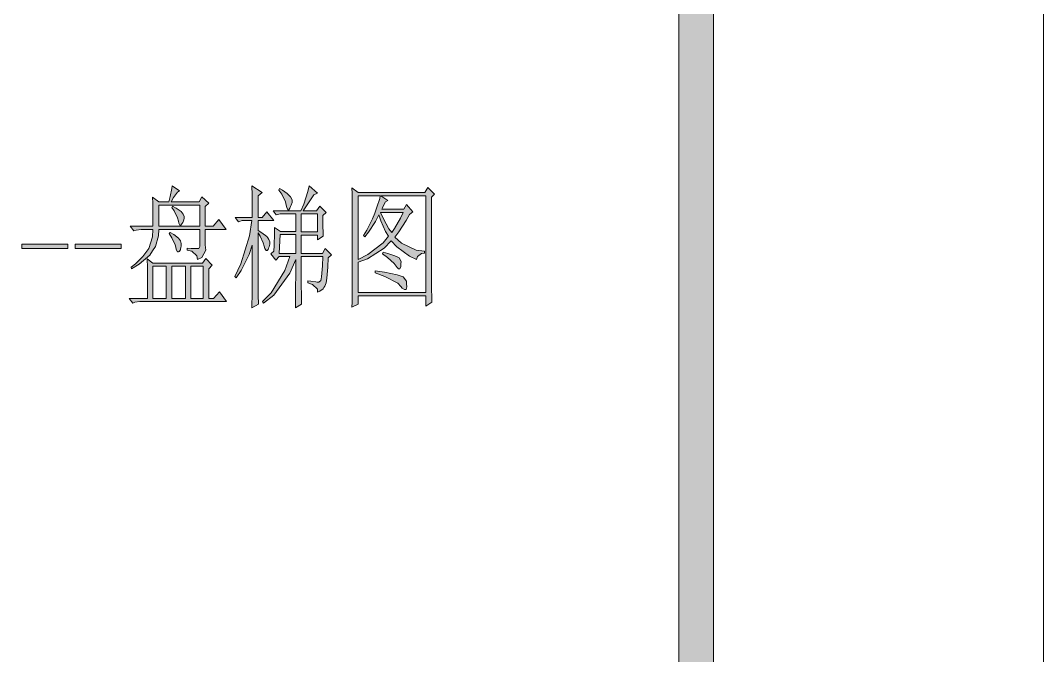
# Model space of a CAD drawing. Header units: millimetres. Extents: x 0 to 829, y 0 to 586.
# Drawn here: x 800.11 to 829.15, y 25.71 to 43.75 of the extents above; entities that cross this region are included whole.
import ezdxf

# ---------------------------------------------------------------- set-up
doc = ezdxf.new("R2010")
doc.units = ezdxf.units.MM

msp = doc.modelspace()

# ---------------------------------------------------------------- hatches: boundary and pattern name
h = msp.add_hatch(color=0)
h.dxf.hatch_style = 2
h.paths.add_polyline_path([(819.788528, 9.36625), (818.80075, 10.3505), (818.80075, 575.281778), (819.788528, 576.266028)])
h = msp.add_hatch(color=0)
h.paths.add_polyline_path([(803.864139, 38.727944), (804.040528, 38.597417), (804.32275, 38.597417), (804.365083, 38.752639), (804.410944, 38.978417), (804.418, 39.0525), (804.629667, 38.907861), (804.569694, 38.876111), (804.453278, 38.720889), (804.393306, 38.597417), (805.183528, 38.597417), (805.264667, 38.742056), (805.455167, 38.565667), (805.359917, 38.463361), (805.359917, 37.905972), (805.585694, 37.905972), (805.747972, 38.096472), (805.949056, 37.817778), (805.359917, 37.817778), (805.359917, 37.376806), (805.3705, 37.228639), (805.261139, 37.0205), (805.137667, 36.964056), (805.123556, 37.066361), (804.978917, 37.196889), (804.841333, 37.228639), (804.841333, 37.288611), (804.961278, 37.278028), (805.109444, 37.270972), (805.141194, 37.270972), (805.176472, 37.270972), (805.208222, 37.330944), (805.208222, 37.390917), (805.208222, 37.817778), (804.040528, 37.817778), (804.029944, 37.634333), (803.94175, 37.327417), (803.864139, 37.207472), (803.786528, 37.084), (803.486667, 36.83), (803.264417, 36.699472), (803.250306, 36.741806), (803.373778, 36.837056), (803.585444, 37.048722), (803.670111, 37.161611), (803.754778, 37.2745), (803.857083, 37.602583), (803.874722, 37.817778), (803.617194, 37.817778), (803.539583, 37.817778), (803.398472, 37.796611), (803.334972, 37.771917), (803.229139, 37.905972), (803.874722, 37.905972), (803.874722, 38.156444), (803.871194, 38.565667)])
h.paths.add_polyline_path([(804.040528, 38.509222), (804.040528, 37.905972), (805.208222, 37.905972), (805.208222, 38.509222)])
h = msp.add_hatch(color=0)
h.dxf.hatch_style = 2
h.paths.add_polyline_path([(806.855694, 36.41725), (806.855694, 36.314944), (806.86275, 35.951583), (806.869806, 35.694056), (806.679306, 35.59175), (806.686361, 36.025667), (806.693417, 36.918194), (806.693417, 37.373278), (806.60875, 37.108694), (806.379444, 36.646556), (806.231278, 36.445472), (806.196, 36.477222), (806.372389, 36.837056), (806.615806, 37.634333), (806.679306, 38.06825), (806.407667, 38.06825), (806.301833, 38.0365), (806.210111, 38.156444), (806.693417, 38.156444), (806.693417, 38.346944), (806.686361, 38.794972), (806.679306, 39.0525), (806.975639, 38.862), (806.855694, 38.773806), (806.855694, 38.156444), (806.975639, 38.156444), (807.102639, 38.318722), (807.303722, 38.06825), (806.855694, 38.06825), (806.855694, 37.786028), (806.968583, 37.722528), (807.106167, 37.613167), (807.134389, 37.574361), (807.159083, 37.532028), (807.187306, 37.465), (807.187306, 37.43325), (807.187306, 37.397972), (807.173194, 37.323889), (807.155556, 37.285083), (807.141444, 37.249806), (807.11675, 37.214528), (807.102639, 37.214528), (807.085, 37.214528), (807.049722, 37.278028), (807.032083, 37.345056), (807.003861, 37.440306), (806.915667, 37.627278), (806.855694, 37.715472)])
h = msp.add_hatch(color=0)
h.paths.add_polyline_path([(808.693667, 38.212889), (808.693667, 37.962417), (808.700722, 37.669611), (808.707778, 37.62375), (808.541972, 37.521444), (808.541972, 37.651972), (808.083361, 37.651972), (808.083361, 37.136917), (808.683083, 37.136917), (808.764222, 37.270972), (808.940611, 37.094583), (808.848889, 37.006389), (808.834778, 36.748861), (808.813611, 36.427833), (808.7995, 36.364333), (808.788917, 36.300833), (808.753639, 36.202056), (808.728944, 36.166778), (808.707778, 36.127972), (808.612528, 36.064472), (808.541972, 36.032722), (808.541972, 36.120917), (808.404389, 36.254972), (808.270333, 36.297306), (808.270333, 36.357278), (808.358528, 36.343167), (808.492583, 36.325528), (808.534917, 36.322), (808.580778, 36.318472), (808.637222, 36.364333), (808.647806, 36.41725), (808.658389, 36.466639), (808.683083, 36.784139), (808.693667, 37.048722), (808.083361, 37.048722), (808.083361, 36.459583), (808.083361, 36.283194), (808.086889, 35.902194), (808.093944, 35.694056), (807.917556, 35.59175), (807.924611, 36.0045), (807.928139, 36.688889), (807.928139, 36.960528), (807.758806, 36.572472), (807.300194, 35.951583), (807.010917, 35.725806), (806.986222, 35.768139), (807.233167, 36.011556), (807.621222, 36.653611), (807.762333, 37.048722), (807.458944, 37.048722), (807.363694, 36.946417), (807.222583, 37.122806), (807.303722, 37.196889), (807.317833, 37.359167), (807.328417, 37.697833), (807.328417, 37.874222), (807.494222, 37.757806), (807.928139, 37.757806), (807.928139, 38.25875), (807.480111, 38.25875), (807.374278, 38.227), (807.282556, 38.346944), (808.06925, 38.346944), (808.153917, 38.537444), (808.270333, 38.890222), (808.305611, 39.0525), (808.541972, 38.847889), (808.436139, 38.802028), (808.365583, 38.685611), (808.217417, 38.456306), (808.139806, 38.346944), (808.517278, 38.346944), (808.612528, 38.477472), (808.788917, 38.301083)])
h.paths.add_polyline_path([(807.480111, 37.669611), (807.458944, 37.136917), (807.928139, 37.136917), (807.928139, 37.669611)])
h.paths.add_polyline_path([(808.083361, 38.25875), (808.083361, 37.743694), (808.541972, 37.743694), (808.541972, 38.25875)])
h = msp.add_hatch(color=0)
h.dxf.hatch_style = 2
h.paths.add_polyline_path([(807.469528, 38.978417), (807.550667, 38.929028), (807.681194, 38.833778), (807.727056, 38.787917), (807.776444, 38.745583), (807.822306, 38.653861), (807.822306, 38.611528), (807.822306, 38.583306), (807.801139, 38.509222), (807.779972, 38.463361), (807.762333, 38.421028), (807.727056, 38.375167), (807.716472, 38.375167), (807.705889, 38.375167), (807.674139, 38.442194), (807.6565, 38.509222), (807.635333, 38.604472), (807.5295, 38.816139), (807.444833, 38.936083)])
h = msp.add_hatch(color=0)
h.paths.add_polyline_path([(811.780472, 38.727944), (811.780472, 36.286722), (811.780472, 36.138556), (811.787528, 35.873972), (811.794583, 35.754028), (811.618194, 35.637611), (811.618194, 35.930417), (809.695556, 35.930417), (809.695556, 35.697583), (809.519167, 35.609389), (809.526222, 35.754028), (809.52975, 36.057417), (809.52975, 36.212639), (809.52975, 38.435139), (809.52975, 38.562139), (809.526222, 38.840833), (809.519167, 38.996056), (809.695556, 38.862), (811.5935, 38.862), (811.674639, 39.010167), (811.865139, 38.816139)])
h.paths.add_polyline_path([(809.695556, 36.022139), (811.618194, 36.022139), (811.618194, 38.773806), (810.344667, 38.773806), (810.54575, 38.63975), (810.475194, 38.597417), (810.439917, 38.530389), (810.387, 38.428083), (810.369361, 38.389278), (810.993778, 38.389278), (811.074917, 38.523333), (811.251306, 38.318722), (811.156056, 38.244639), (811.057278, 38.06825), (810.852667, 37.743694), (810.743306, 37.595528), (810.92675, 37.426194), (811.346556, 37.228639), (811.582917, 37.196889), (811.582917, 37.140444), (811.494722, 37.133389), (811.381833, 37.045194), (811.357139, 36.964056), (811.152528, 37.059306), (810.792694, 37.323889), (810.637472, 37.493222), (810.432861, 37.285083), (809.960139, 36.985222), (809.695556, 36.889972)])
h.paths.add_polyline_path([(809.695556, 38.773806), (809.695556, 36.964056), (809.97425, 37.108694), (810.404639, 37.440306), (810.556333, 37.62375), (810.478722, 37.757806), (810.344667, 38.061194), (810.284694, 38.230528), (810.189444, 38.043556), (809.991889, 37.736639), (809.886056, 37.609639), (809.850778, 37.641389), (809.9425, 37.796611), (810.10125, 38.114111), (810.168278, 38.279917), (810.231778, 38.445722), (810.309389, 38.692667), (810.319972, 38.773806)])
h.paths.add_polyline_path([(810.334083, 38.301083), (810.415222, 38.117639), (810.573972, 37.831889), (810.651583, 37.729583), (810.732722, 37.846), (810.898528, 38.13175), (810.979667, 38.301083)])
h = msp.add_hatch(color=0)
h.dxf.hatch_style = 2
h.paths.add_polyline_path([(804.428583, 38.477472), (804.534417, 38.421028), (804.672, 38.325778), (804.700222, 38.286972), (804.728444, 38.251694), (804.760194, 38.184667), (804.760194, 38.156444), (804.760194, 38.124694), (804.739028, 38.057667), (804.717861, 38.015333), (804.696694, 37.976528), (804.664944, 37.934194), (804.654361, 37.934194), (804.636722, 37.934194), (804.604972, 37.994167), (804.594389, 38.054139), (804.569694, 38.149389), (804.477972, 38.339889), (804.407417, 38.435139)])
h = msp.add_hatch(color=0)
h.dxf.hatch_style = 2
h.paths.add_polyline_path([(804.358028, 37.729583), (804.463861, 37.669611), (804.597917, 37.570833), (804.622611, 37.5285), (804.650833, 37.489694), (804.675528, 37.412083), (804.675528, 37.373278), (804.675528, 37.352111), (804.668472, 37.295667), (804.657889, 37.263917), (804.650833, 37.232167), (804.619083, 37.189833), (804.594389, 37.182778), (804.569694, 37.175722), (804.534417, 37.24275), (804.523833, 37.316833), (804.506194, 37.380333), (804.410944, 37.574361), (804.336861, 37.697833)])
h = msp.add_hatch(color=0)
h.dxf.hatch_style = 2
h.paths.add_polyline_path([(800.152917, 37.270972), (800.152917, 37.4015), (801.461722, 37.4015), (801.461722, 37.270972)])
h = msp.add_hatch(color=0)
h.dxf.hatch_style = 2
h.paths.add_polyline_path([(801.662806, 37.270972), (801.662806, 37.4015), (802.968083, 37.4015), (802.968083, 37.270972)])
h = msp.add_hatch(color=0)
h.paths.add_polyline_path([(803.723028, 35.856333), (803.723028, 36.173833), (803.715972, 36.73475), (803.712444, 36.978167), (803.874722, 36.858222), (805.278778, 36.858222), (805.3705, 36.992278), (805.550417, 36.79825), (805.455167, 36.695944), (805.455167, 35.856333), (805.596278, 35.856333), (805.762083, 36.046833), (805.959639, 35.768139), (803.581917, 35.768139), (803.504306, 35.768139), (803.363194, 35.746972), (803.299694, 35.725806), (803.193861, 35.856333)])
h.paths.add_polyline_path([(804.407417, 36.770028), (804.407417, 35.856333), (804.795472, 35.856333), (804.795472, 36.770028)])
h.paths.add_polyline_path([(803.874722, 36.770028), (803.874722, 35.856333), (804.252194, 35.856333), (804.252194, 36.770028)])
h.paths.add_polyline_path([(804.947167, 36.770028), (804.947167, 35.856333), (805.299944, 35.856333), (805.299944, 36.770028)])
h = msp.add_hatch(color=0)
h.dxf.hatch_style = 2
h.paths.add_polyline_path([(810.404639, 37.168667), (810.54575, 37.129861), (810.743306, 37.066361), (810.803278, 37.034611), (810.86325, 37.006389), (810.916167, 36.907611), (810.909111, 36.837056), (810.905583, 36.7665), (810.880889, 36.699472), (810.86325, 36.699472), (810.845611, 36.699472), (810.803278, 36.73475), (810.778583, 36.770028), (810.722139, 36.844111), (810.528111, 37.0205), (810.390528, 37.122806)])
h = msp.add_hatch(color=0)
h.dxf.hatch_style = 2
h.paths.add_polyline_path([(810.178861, 36.6395), (810.4505, 36.600694), (810.806806, 36.530139), (810.891472, 36.498389), (810.976139, 36.466639), (811.067861, 36.350222), (811.074917, 36.269083), (811.081972, 36.187944), (811.057278, 36.110333), (811.029056, 36.110333), (811.011417, 36.110333), (810.951444, 36.152667), (810.909111, 36.198528), (810.820917, 36.286722), (810.457556, 36.477222), (810.178861, 36.579528)])

# ---------------------------------------------------------------- linework, layer by layer
at = {"color": 0, "lineweight": 0}
for points in [[(0, 0), (0, 585.632278), (829.154778, 585.632278), (829.154778, 0)], [(819.788528, 9.36625), (818.80075, 10.3505), (818.80075, 575.281778), (819.788528, 576.266028)], [(803.864139, 38.727944), (804.040528, 38.597417), (804.32275, 38.597417), (804.365083, 38.752639), (804.410944, 38.978417), (804.418, 39.0525), (804.629667, 38.907861), (804.569694, 38.876111), (804.453278, 38.720889), (804.393306, 38.597417), (805.183528, 38.597417), (805.264667, 38.742056), (805.455167, 38.565667), (805.359917, 38.463361), (805.359917, 37.905972), (805.585694, 37.905972), (805.747972, 38.096472), (805.949056, 37.817778), (805.359917, 37.817778), (805.359917, 37.376806), (805.3705, 37.228639), (805.261139, 37.0205), (805.137667, 36.964056), (805.123556, 37.066361), (804.978917, 37.196889), (804.841333, 37.228639), (804.841333, 37.288611), (804.961278, 37.278028), (805.109444, 37.270972), (805.141194, 37.270972), (805.176472, 37.270972), (805.208222, 37.330944), (805.208222, 37.390917), (805.208222, 37.817778), (804.040528, 37.817778), (804.029944, 37.634333), (803.94175, 37.327417), (803.864139, 37.207472), (803.786528, 37.084), (803.486667, 36.83), (803.264417, 36.699472), (803.250306, 36.741806), (803.373778, 36.837056), (803.585444, 37.048722), (803.670111, 37.161611), (803.754778, 37.2745), (803.857083, 37.602583), (803.874722, 37.817778), (803.617194, 37.817778), (803.539583, 37.817778), (803.398472, 37.796611), (803.334972, 37.771917), (803.229139, 37.905972), (803.874722, 37.905972), (803.874722, 38.156444), (803.871194, 38.565667)], [(806.855694, 36.41725), (806.855694, 36.314944), (806.86275, 35.951583), (806.869806, 35.694056), (806.679306, 35.59175), (806.686361, 36.025667), (806.693417, 36.918194), (806.693417, 37.373278), (806.60875, 37.108694), (806.379444, 36.646556), (806.231278, 36.445472), (806.196, 36.477222), (806.372389, 36.837056), (806.615806, 37.634333), (806.679306, 38.06825), (806.407667, 38.06825), (806.301833, 38.0365), (806.210111, 38.156444), (806.693417, 38.156444), (806.693417, 38.346944), (806.686361, 38.794972), (806.679306, 39.0525), (806.975639, 38.862), (806.855694, 38.773806), (806.855694, 38.156444), (806.975639, 38.156444), (807.102639, 38.318722), (807.303722, 38.06825), (806.855694, 38.06825), (806.855694, 37.786028), (806.968583, 37.722528), (807.106167, 37.613167), (807.134389, 37.574361), (807.159083, 37.532028), (807.187306, 37.465), (807.187306, 37.43325), (807.187306, 37.397972), (807.173194, 37.323889), (807.155556, 37.285083), (807.141444, 37.249806), (807.11675, 37.214528), (807.102639, 37.214528), (807.085, 37.214528), (807.049722, 37.278028), (807.032083, 37.345056), (807.003861, 37.440306), (806.915667, 37.627278), (806.855694, 37.715472)], [(808.693667, 38.212889), (808.693667, 37.962417), (808.700722, 37.669611), (808.707778, 37.62375), (808.541972, 37.521444), (808.541972, 37.651972), (808.083361, 37.651972), (808.083361, 37.136917), (808.683083, 37.136917), (808.764222, 37.270972), (808.940611, 37.094583), (808.848889, 37.006389), (808.834778, 36.748861), (808.813611, 36.427833), (808.7995, 36.364333), (808.788917, 36.300833), (808.753639, 36.202056), (808.728944, 36.166778), (808.707778, 36.127972), (808.612528, 36.064472), (808.541972, 36.032722), (808.541972, 36.120917), (808.404389, 36.254972), (808.270333, 36.297306), (808.270333, 36.357278), (808.358528, 36.343167), (808.492583, 36.325528), (808.534917, 36.322), (808.580778, 36.318472), (808.637222, 36.364333), (808.647806, 36.41725), (808.658389, 36.466639), (808.683083, 36.784139), (808.693667, 37.048722), (808.083361, 37.048722), (808.083361, 36.459583), (808.083361, 36.283194), (808.086889, 35.902194), (808.093944, 35.694056), (807.917556, 35.59175), (807.924611, 36.0045), (807.928139, 36.688889), (807.928139, 36.960528), (807.758806, 36.572472), (807.300194, 35.951583), (807.010917, 35.725806), (806.986222, 35.768139), (807.233167, 36.011556), (807.621222, 36.653611), (807.762333, 37.048722), (807.458944, 37.048722), (807.363694, 36.946417), (807.222583, 37.122806), (807.303722, 37.196889), (807.317833, 37.359167), (807.328417, 37.697833), (807.328417, 37.874222), (807.494222, 37.757806), (807.928139, 37.757806), (807.928139, 38.25875), (807.480111, 38.25875), (807.374278, 38.227), (807.282556, 38.346944), (808.06925, 38.346944), (808.153917, 38.537444), (808.270333, 38.890222), (808.305611, 39.0525), (808.541972, 38.847889), (808.436139, 38.802028), (808.365583, 38.685611), (808.217417, 38.456306), (808.139806, 38.346944), (808.517278, 38.346944), (808.612528, 38.477472), (808.788917, 38.301083)], [(807.469528, 38.978417), (807.550667, 38.929028), (807.681194, 38.833778), (807.727056, 38.787917), (807.776444, 38.745583), (807.822306, 38.653861), (807.822306, 38.611528), (807.822306, 38.583306), (807.801139, 38.509222), (807.779972, 38.463361), (807.762333, 38.421028), (807.727056, 38.375167), (807.716472, 38.375167), (807.705889, 38.375167), (807.674139, 38.442194), (807.6565, 38.509222), (807.635333, 38.604472), (807.5295, 38.816139), (807.444833, 38.936083)], [(811.780472, 38.727944), (811.780472, 36.286722), (811.780472, 36.138556), (811.787528, 35.873972), (811.794583, 35.754028), (811.618194, 35.637611), (811.618194, 35.930417), (809.695556, 35.930417), (809.695556, 35.697583), (809.519167, 35.609389), (809.526222, 35.754028), (809.52975, 36.057417), (809.52975, 36.212639), (809.52975, 38.435139), (809.52975, 38.562139), (809.526222, 38.840833), (809.519167, 38.996056), (809.695556, 38.862), (811.5935, 38.862), (811.674639, 39.010167), (811.865139, 38.816139)], [(809.695556, 36.022139), (811.618194, 36.022139), (811.618194, 38.773806), (810.344667, 38.773806), (810.54575, 38.63975), (810.475194, 38.597417), (810.439917, 38.530389), (810.387, 38.428083), (810.369361, 38.389278), (810.993778, 38.389278), (811.074917, 38.523333), (811.251306, 38.318722), (811.156056, 38.244639), (811.057278, 38.06825), (810.852667, 37.743694), (810.743306, 37.595528), (810.92675, 37.426194), (811.346556, 37.228639), (811.582917, 37.196889), (811.582917, 37.140444), (811.494722, 37.133389), (811.381833, 37.045194), (811.357139, 36.964056), (811.152528, 37.059306), (810.792694, 37.323889), (810.637472, 37.493222), (810.432861, 37.285083), (809.960139, 36.985222), (809.695556, 36.889972)], [(809.695556, 38.773806), (809.695556, 36.964056), (809.97425, 37.108694), (810.404639, 37.440306), (810.556333, 37.62375), (810.478722, 37.757806), (810.344667, 38.061194), (810.284694, 38.230528), (810.189444, 38.043556), (809.991889, 37.736639), (809.886056, 37.609639), (809.850778, 37.641389), (809.9425, 37.796611), (810.10125, 38.114111), (810.168278, 38.279917), (810.231778, 38.445722), (810.309389, 38.692667), (810.319972, 38.773806)], [(804.040528, 38.509222), (804.040528, 37.905972), (805.208222, 37.905972), (805.208222, 38.509222)], [(804.428583, 38.477472), (804.534417, 38.421028), (804.672, 38.325778), (804.700222, 38.286972), (804.728444, 38.251694), (804.760194, 38.184667), (804.760194, 38.156444), (804.760194, 38.124694), (804.739028, 38.057667), (804.717861, 38.015333), (804.696694, 37.976528), (804.664944, 37.934194), (804.654361, 37.934194), (804.636722, 37.934194), (804.604972, 37.994167), (804.594389, 38.054139), (804.569694, 38.149389), (804.477972, 38.339889), (804.407417, 38.435139)], [(808.083361, 38.25875), (808.083361, 37.743694), (808.541972, 37.743694), (808.541972, 38.25875)], [(810.334083, 38.301083), (810.415222, 38.117639), (810.573972, 37.831889), (810.651583, 37.729583), (810.732722, 37.846), (810.898528, 38.13175), (810.979667, 38.301083)], [(804.358028, 37.729583), (804.463861, 37.669611), (804.597917, 37.570833), (804.622611, 37.5285), (804.650833, 37.489694), (804.675528, 37.412083), (804.675528, 37.373278), (804.675528, 37.352111), (804.668472, 37.295667), (804.657889, 37.263917), (804.650833, 37.232167), (804.619083, 37.189833), (804.594389, 37.182778), (804.569694, 37.175722), (804.534417, 37.24275), (804.523833, 37.316833), (804.506194, 37.380333), (804.410944, 37.574361), (804.336861, 37.697833)], [(807.480111, 37.669611), (807.458944, 37.136917), (807.928139, 37.136917), (807.928139, 37.669611)], [(800.152917, 37.270972), (800.152917, 37.4015), (801.461722, 37.4015), (801.461722, 37.270972)], [(801.662806, 37.270972), (801.662806, 37.4015), (802.968083, 37.4015), (802.968083, 37.270972)], [(803.723028, 35.856333), (803.723028, 36.173833), (803.715972, 36.73475), (803.712444, 36.978167), (803.874722, 36.858222), (805.278778, 36.858222), (805.3705, 36.992278), (805.550417, 36.79825), (805.455167, 36.695944), (805.455167, 35.856333), (805.596278, 35.856333), (805.762083, 36.046833), (805.959639, 35.768139), (803.581917, 35.768139), (803.504306, 35.768139), (803.363194, 35.746972), (803.299694, 35.725806), (803.193861, 35.856333)], [(810.404639, 37.168667), (810.54575, 37.129861), (810.743306, 37.066361), (810.803278, 37.034611), (810.86325, 37.006389), (810.916167, 36.907611), (810.909111, 36.837056), (810.905583, 36.7665), (810.880889, 36.699472), (810.86325, 36.699472), (810.845611, 36.699472), (810.803278, 36.73475), (810.778583, 36.770028), (810.722139, 36.844111), (810.528111, 37.0205), (810.390528, 37.122806)], [(803.874722, 36.770028), (803.874722, 35.856333), (804.252194, 35.856333), (804.252194, 36.770028)], [(804.407417, 36.770028), (804.407417, 35.856333), (804.795472, 35.856333), (804.795472, 36.770028)], [(804.947167, 36.770028), (804.947167, 35.856333), (805.299944, 35.856333), (805.299944, 36.770028)], [(810.178861, 36.6395), (810.4505, 36.600694), (810.806806, 36.530139), (810.891472, 36.498389), (810.976139, 36.466639), (811.067861, 36.350222), (811.074917, 36.269083), (811.081972, 36.187944), (811.057278, 36.110333), (811.029056, 36.110333), (811.011417, 36.110333), (810.951444, 36.152667), (810.909111, 36.198528), (810.820917, 36.286722), (810.457556, 36.477222), (810.178861, 36.579528)]]:
    msp.add_lwpolyline(points, close=True, dxfattribs=at)

doc.saveas('drawing.dxf')
